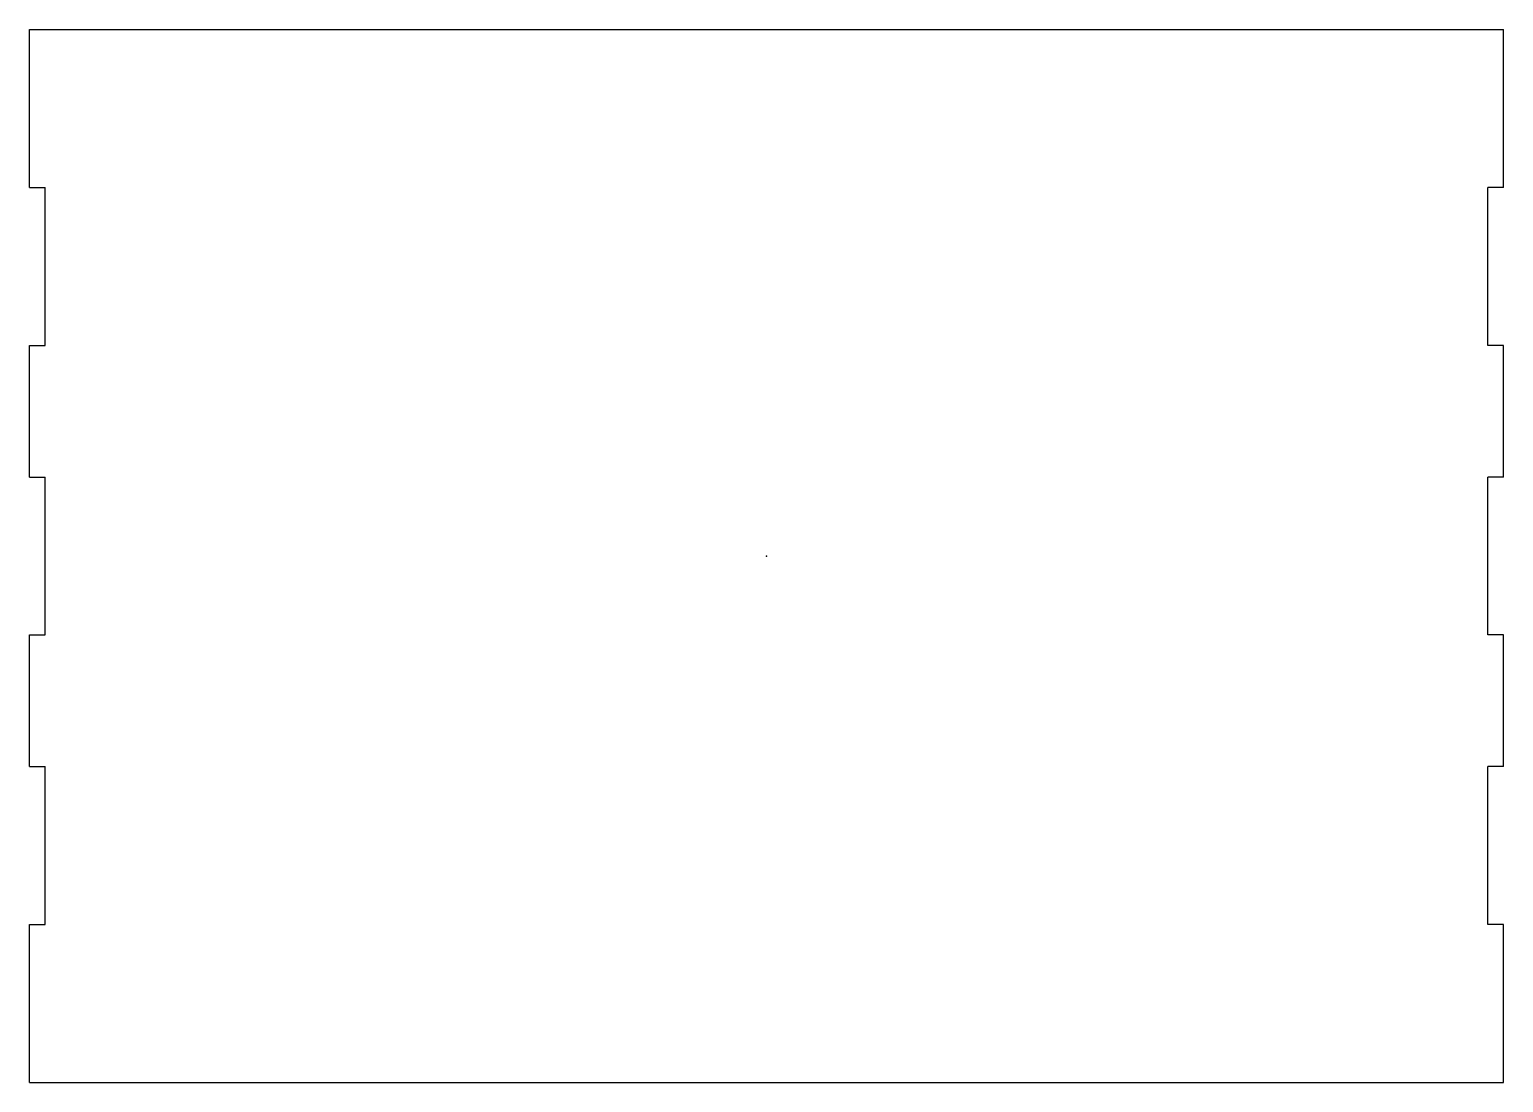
# Model space of a CAD drawing. Header units: millimetres. Extents: x 10 to 290, y 4 to 204.
import ezdxf

# ---------------------------------------------------------------- set-up
doc = ezdxf.new("R2010")
doc.units = ezdxf.units.MM
doc.header["$PDSIZE"] = -1

msp = doc.modelspace()

# ---------------------------------------------------------------- linework, layer by layer
at = {"color": 7, "linetype": 'Continuous'}
for p, q in [((10.43, 204.47), (290.43, 204.47)), ((10.43, 174.47), (10.43, 204.47)), ((10.43, 204.47), (290.43, 204.47)), ((10.43, 174.47), (10.43, 204.47)), ((290.43, 174.47), (290.43, 204.47)), ((290.43, 174.47), (290.43, 204.47)), ((10.43, 174.47), (13.43, 174.47)), ((13.43, 144.47), (13.43, 174.47)), ((290.43, 174.47), (287.43, 174.47)), ((287.43, 144.47), (287.43, 174.47)), ((10.43, 144.47), (13.43, 144.47)), ((10.43, 119.47), (10.43, 144.47)), ((10.43, 119.47), (10.43, 144.47)), ((290.43, 144.47), (287.43, 144.47)), ((290.43, 119.47), (290.43, 144.47)), ((290.43, 119.47), (290.43, 144.47)), ((10.43, 119.47), (13.43, 119.47)), ((13.43, 89.47), (13.43, 119.47)), ((290.43, 119.47), (287.43, 119.47)), ((287.43, 89.47), (287.43, 119.47)), ((10.43, 89.47), (13.43, 89.47)), ((10.43, 64.47), (10.43, 89.47)), ((10.43, 64.47), (10.43, 89.47)), ((290.43, 89.47), (287.43, 89.47)), ((290.43, 64.47), (290.43, 89.47)), ((290.43, 64.47), (290.43, 89.47)), ((10.43, 64.47), (13.43, 64.47)), ((13.43, 34.47), (13.43, 64.47)), ((287.43, 34.47), (287.43, 64.47)), ((290.43, 64.47), (287.43, 64.47)), ((10.43, 4.47), (10.43, 34.47)), ((10.43, 34.47), (13.43, 34.47)), ((10.43, 4.47), (10.43, 34.47)), ((290.43, 34.47), (287.43, 34.47)), ((290.43, 4.47), (290.43, 34.47)), ((290.43, 4.47), (290.43, 34.47)), ((10.43, 4.47), (290.43, 4.47)), ((10.43, 4.47), (290.43, 4.47))]:
    msp.add_line(p, q, dxfattribs=at)
msp.add_point((150.43, 104.47), dxfattribs=at)

doc.saveas('drawing.dxf')
